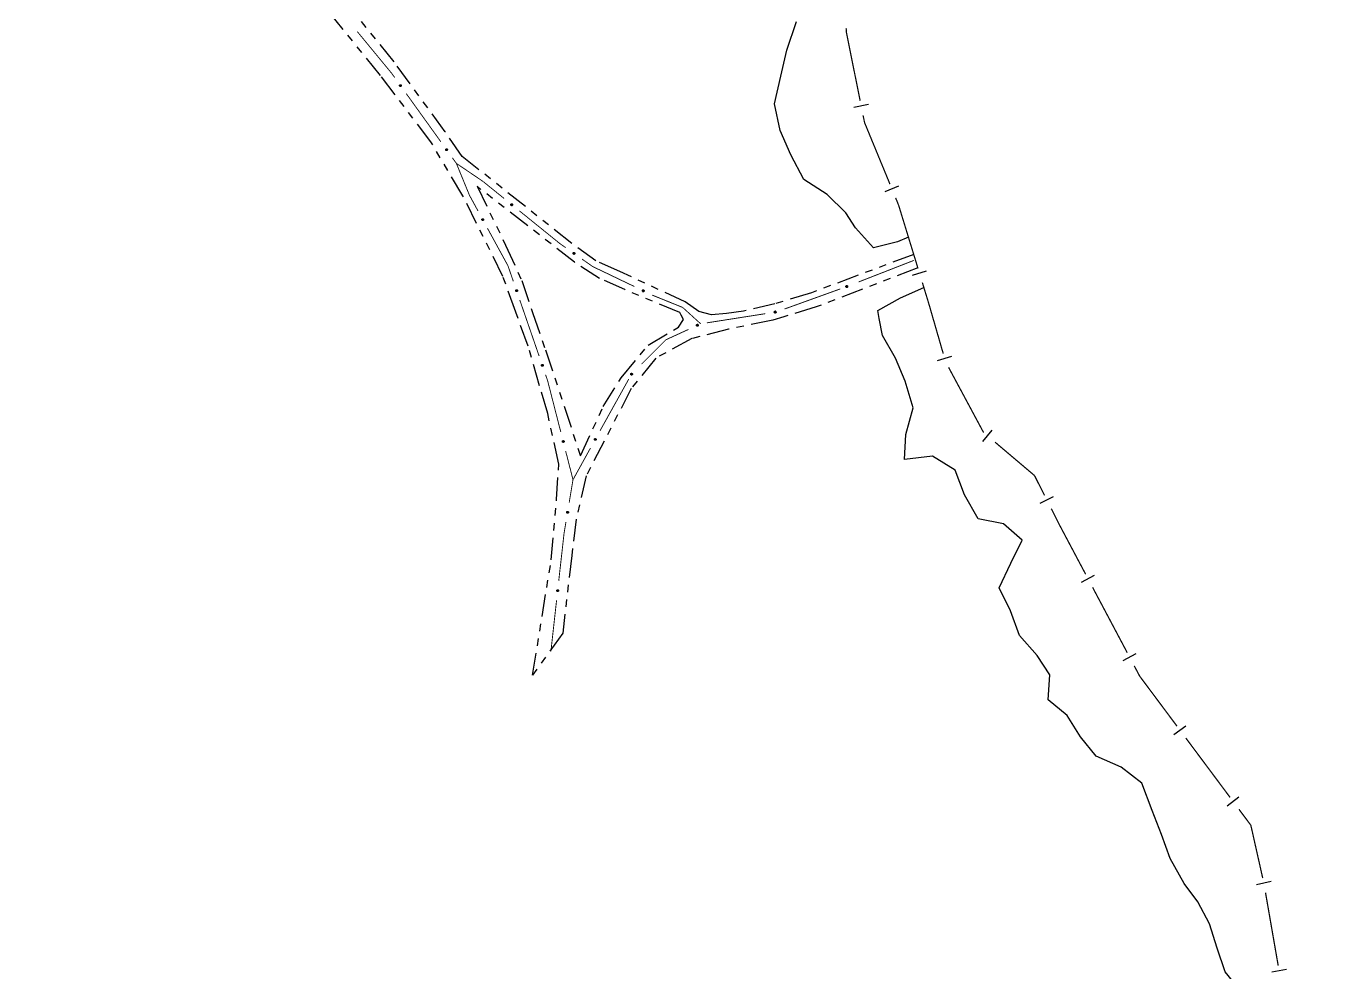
# Model space of a CAD drawing. Extents: x 210853 to 212686, y 4878863 to 4882037.
# Drawn here: x 211873 to 212138.1, y 4879389.6 to 4879581.2 of the extents above; entities that cross this region are included whole.
import ezdxf

# ---------------------------------------------------------------- set-up
doc = ezdxf.new("R2010")
doc.units = 0
doc.header["$LTSCALE"] = 1.5
doc.header["$MEASUREMENT"] = 0
doc.linetypes.add('TRACO_25', pattern=[8, 3, -1, 1, -1, 1, -1])
for name, color, linetype in [('HD-LAGOS-PERENE', 170, 'CONTINUOUS'), ('LM-LIM-SETORES-BAIRROS', 250, 'CONTINUOUS'), ('SV-EIXO-RUA-N-PAV', 6, 'CONTINUOUS'), ('SV-RUA-NAO-PAV', 7, 'CONTINUOUS')]:
    doc.layers.add(name, color=color, linetype=linetype)

msp = doc.modelspace()

# ---------------------------------------------------------------- linework, layer by layer
at = {"layer": 'HD-LAGOS-PERENE', "linetype": 'Continuous'}
for points in [[(212039.053734, 4879543.337077, 5.256701), (212035.232017, 4879547.081135, 5.256701), (212030.531396, 4879550.124906, 5.256701), (212027.907943, 4879555.079178, 5.256701), (212025.704296, 4879560.023825, 5.256701), (212024.609633, 4879565.469098, 5.256701), (212025.873728, 4879571.016369, 5.256701), (212027.108113, 4879576.273815, 5.256701), (212029.011639, 4879582.09146, 5.256701)], [(212051.701793, 4879538.44162, 5.256701), (212049.504257, 4879537.470301, 5.256701), (212044.597787, 4879536.26683, 5.256701), (212040.995678, 4879540.310873, 5.256701), (212039.053734, 4879543.337077, 5.256701)], [(212074.198311, 4879457.757102, 5.46303), (212072.404445, 4879462.722094, 5.46303), (212070.11107, 4879467.426828, 5.46303), (212072.425188, 4879472.415407, 5.46303), (212074.759601, 4879477.084225, 5.46303), (212070.968299, 4879480.37862, 5.46303), (212065.819859, 4879481.363423, 5.46303), (212063.076531, 4879486.247639, 5.46303), (212061.142696, 4879491.25248, 5.46303), (212056.55225, 4879494.056514, 5.46303), (212050.895592, 4879493.431985, 5.46303), (212051.210615, 4879498.488763, 5.46303), (212052.634774, 4879503.886279, 5.46303), (212051.020459, 4879509.231165, 5.46303), (212049.056953, 4879513.906209, 5.46303), (212046.473795, 4879518.530745, 5.46303), (212045.808547, 4879521.962179, 5.46303), (212045.499474, 4879523.556413, 5.46303), (212050.11478, 4879526.128682, 5.46303), (212054.839123, 4879528.211195, 5.46303)], [(212138.072943, 4879367.058979, 5.46303), (212137.321655, 4879365.399946, 5.46303), (212132.64639, 4879368.412635, 5.46303), (212129.508274, 4879372.985852, 5.46303), (212126.320391, 4879377.229258, 5.46303), (212122.972779, 4879381.36257, 5.46303), (212119.42555, 4879385.265834, 5.46303), (212115.878099, 4879389.608774, 5.46303), (212114.207903, 4879394.40343, 5.46303), (212112.71738, 4879399.368156, 5.46303), (212110.29838, 4879403.782274, 5.46303), (212107.530051, 4879407.521088, 5.46303), (212104.726562, 4879412.605112, 5.46303), (212102.942845, 4879417.410224, 5.46303), (212101.089065, 4879422.315205, 5.46303), (212098.974803, 4879427.859515, 5.46303), (212094.763781, 4879431.073598, 5.46303), (212089.704078, 4879433.337594, 5.46303), (212086.551874, 4879437.252122, 5.46303), (212083.859084, 4879441.546789, 5.46303), (212079.987907, 4879444.751177, 5.46303), (212080.372896, 4879449.808016, 5.46303), (212077.790405, 4879453.733036, 5.46303), (212074.198311, 4879457.757102, 5.46303)]]:
    msp.add_polyline3d(points, dxfattribs=at)
at = {"layer": 'LM-LIM-SETORES-BAIRROS', "const_width": 0.25}
for points in [[(212039.101036, 4879580.774113), (212039.112313, 4879580.041085)], [(212039.112313, 4879580.041085), (212041.929626, 4879566.055137)], [(212042.522043, 4879563.114211), (212042.719515, 4879562.133903)], [(212042.719515, 4879562.133903), (212042.819136, 4879561.639359)], [(212042.819136, 4879561.639359), (212047.967511, 4879549.16445)], [(212049.111974, 4879546.391328), (212049.493461, 4879545.466954)], [(212049.493461, 4879545.466954), (212049.703235, 4879544.958658)], [(212049.703235, 4879544.958658), (212053.646674, 4879532.099616)], [(212054.526244, 4879529.231453), (212055.699004, 4879525.407236)], [(212055.699004, 4879525.407236), (212055.793014, 4879525.10068)], [(212055.793014, 4879525.10068), (212058.756958, 4879514.840874)], [(212059.839409, 4879512.060561), (212066.463182, 4879499.726639)], [(212066.463182, 4879499.726639), (212066.913482, 4879498.88815)], [(212066.913482, 4879498.88815), (212066.950312, 4879498.856985)], [(212069.240471, 4879496.919159), (212076.874334, 4879490.459736)], [(212076.874334, 4879490.459736), (212077.23963, 4879490.150639)], [(212077.23963, 4879490.150639), (212079.282624, 4879486.117037)], [(212080.638149, 4879483.440742), (212081.993675, 4879480.764448)], [(212081.993675, 4879480.764448), (212082.402704, 4879479.956878)], [(212082.402704, 4879479.956878), (212087.601632, 4879470.15562)], [(212089.007413, 4879467.505378), (212096.036315, 4879454.254169)], [(212097.442095, 4879451.603928), (212098.379282, 4879449.8371)], [(212098.379282, 4879449.8371), (212098.55386, 4879449.507979)], [(212098.55386, 4879449.507979), (212106.10188, 4879439.384751)], [(212107.895122, 4879436.979697), (212116.861331, 4879424.954429)], [(212118.654573, 4879422.549375), (212121.045562, 4879419.342636)], [(212121.045562, 4879419.342636), (212121.059567, 4879419.323853)], [(212121.059567, 4879419.323853), (212123.466195, 4879408.61436)], [(212124.032904, 4879405.66922), (212126.603021, 4879390.891043)]]:
    msp.add_lwpolyline(points, dxfattribs=at)
at = {"layer": 'LM-LIM-SETORES-BAIRROS'}
for points in [[(212040.656636, 4879564.77862), (212043.597561, 4879565.371036)], [(212046.962438, 4879547.667844), (212049.735559, 4879548.812307)], [(212052.505783, 4879530.703777), (212055.373945, 4879531.583346)], [(212057.593427, 4879513.463851), (212060.475569, 4879514.29647)], [(212066.744785, 4879497.065964), (212068.682612, 4879499.356122)], [(212078.396319, 4879484.547176), (212081.072613, 4879485.902701)], [(212086.745105, 4879468.569316), (212089.395347, 4879469.975096)], [(212095.179787, 4879452.667865), (212097.830029, 4879454.073646)], [(212105.4971, 4879437.686446), (212107.902154, 4879439.479688)], [(212116.256551, 4879423.256123), (212118.661605, 4879425.049365)], [(212122.221944, 4879407.309815), (212125.148949, 4879407.967569)], [(212125.296545, 4879389.64882), (212128.25218, 4879390.162843)]]:
    msp.add_lwpolyline(points, dxfattribs=at)
at = {"layer": 'SV-EIXO-RUA-N-PAV', "const_width": 0.18}
for points in [[(211940.078391, 4879580.064135), (211946.438182, 4879572.347072)], [(211946.438182, 4879572.347072), (211947.048111, 4879571.606975)], [(211947.048111, 4879571.606975), (211947.655336, 4879570.761472)], [(211949.988663, 4879567.512536), (211956.988643, 4879557.765727)], [(211959.32197, 4879554.516791), (211959.905302, 4879553.704557)], [(211959.905302, 4879553.704557), (211960.144017, 4879553.37217)], [(211960.144017, 4879553.37217), (211962.645587, 4879547.274593)], [(211960.144017, 4879553.37217), (211965.112673, 4879550.008771)], [(211965.112673, 4879550.008771), (211965.531573, 4879549.725209)], [(211965.531573, 4879549.725209), (211969.803989, 4879546.270915)], [(211962.645587, 4879547.274593), (211962.796352, 4879546.907102)], [(211962.796352, 4879546.907102), (211964.524128, 4879543.745639)], [(211972.914509, 4879543.756026), (211980.690809, 4879537.468805)], [(211966.442396, 4879540.235617), (211970.278931, 4879533.215575)], [(211980.690809, 4879537.468805), (211981.114043, 4879537.126616)], [(211981.114043, 4879537.126616), (211982.30663, 4879536.291804)], [(211970.278931, 4879533.215575), (211970.587587, 4879532.6508)], [(211985.583558, 4879533.997955), (211987.222022, 4879532.85103)], [(212052.809981, 4879533.728311), (212041.63105, 4879529.365801)], [(211970.587587, 4879532.6508), (211971.682781, 4879529.478123)], [(211987.222022, 4879532.85103), (211987.744881, 4879532.485029)], [(211987.744881, 4879532.485029), (211996.186535, 4879528.43766)], [(212037.891824, 4879527.946047), (212026.60285, 4879523.876765)], [(211972.987988, 4879525.697061), (211976.903608, 4879514.353873)], [(211999.793398, 4879526.708342), (211999.846161, 4879526.683046)], [(211999.846161, 4879526.683046), (212005.35237, 4879524.450799)], [(212005.35237, 4879524.450799), (212005.979686, 4879524.196481)], [(212005.979686, 4879524.196481), (212009.178516, 4879521.288454)], [(212022.733489, 4879522.935648), (212010.878263, 4879521.077261)], [(212009.178516, 4879521.288454), (212009.626647, 4879520.881062)], [(212002.581381, 4879517.648529), (211997.644612, 4879512.711759)], [(212002.598063, 4879517.656182), (212002.581381, 4879517.648529)], [(212007.142543, 4879519.741297), (212002.598063, 4879517.656182)], [(211978.208815, 4879510.57281), (211978.535116, 4879509.627544)], [(211978.535116, 4879509.627544), (211978.627478, 4879509.359981)], [(211978.627478, 4879509.359981), (211981.287239, 4879498.978335)], [(211995.067032, 4879509.694001), (211989.233047, 4879499.207599)], [(211982.279969, 4879495.103483), (211983.520883, 4879490.259916)], [(211987.299709, 4879495.705858), (211983.918168, 4879489.576814)], [(211983.766378, 4879489.301695), (211982.996039, 4879484.679665)], [(211983.520883, 4879490.259916), (211983.766378, 4879489.301695)], [(211983.918168, 4879489.576814), (211983.766378, 4879489.301695)], [(211982.338444, 4879480.734089), (211982.009646, 4879478.761301)], [(211981.942897, 4879478.360812), (211980.879772, 4879468.82591)], [(211982.009646, 4879478.761301), (211981.942897, 4879478.360812)], [(211980.436526, 4879464.850545), (211979.32841, 4879454.91213)], [(211979.32841, 4879454.91213), (211979.290562, 4879454.57268)]]:
    msp.add_lwpolyline(points, dxfattribs=at)
at = {"layer": 'SV-EIXO-RUA-N-PAV'}
for points in [[(211948.827597, 4879569.317919), (211948.875968, 4879569.310688), (211948.916062, 4879569.294581), (211948.945635, 4879569.271523), (211948.966455, 4879569.244333), (211948.984623, 4879569.214117), (211948.996218, 4879569.179612), (211949.000604, 4879569.138464), (211948.99369, 4879569.089891), (211948.974491, 4879569.049903), (211948.953436, 4879569.0197), (211948.926334, 4879568.996357), (211948.896685, 4879568.979201), (211948.860445, 4879568.968342), (211948.818702, 4879568.964304), (211948.770028, 4879568.972438), (211948.73083, 4879568.988498), (211948.70281, 4879569.011552), (211948.679516, 4879569.038947), (211948.661338, 4879569.070018), (211948.650151, 4879569.103954), (211948.646162, 4879569.14599), (211948.654827, 4879569.193925), (211948.670398, 4879569.233203), (211948.693053, 4879569.261539), (211948.72054, 4879569.283866), (211948.750625, 4879569.302455), (211948.784825, 4879569.315555), (211948.827597, 4879569.317919)], [(211958.160904, 4879556.322175), (211958.209275, 4879556.314943), (211958.249369, 4879556.298837), (211958.278942, 4879556.275779), (211958.299763, 4879556.248588), (211958.31793, 4879556.218372), (211958.329525, 4879556.183867), (211958.333911, 4879556.14272), (211958.326997, 4879556.094146), (211958.307799, 4879556.054159), (211958.286744, 4879556.023955), (211958.259641, 4879556.000613), (211958.229992, 4879555.983456), (211958.193752, 4879555.972597), (211958.15201, 4879555.968559), (211958.103335, 4879555.976693), (211958.064137, 4879555.992753), (211958.036118, 4879556.015807), (211958.012823, 4879556.043203), (211957.994646, 4879556.074273), (211957.983459, 4879556.10821), (211957.979469, 4879556.150245), (211957.988134, 4879556.19818), (211958.003705, 4879556.237459), (211958.02636, 4879556.265795), (211958.053848, 4879556.288121), (211958.083932, 4879556.306711), (211958.118132, 4879556.319811), (211958.160904, 4879556.322175)], [(211971.316728, 4879545.189408), (211971.365287, 4879545.195246), (211971.408215, 4879545.190334), (211971.442839, 4879545.175932), (211971.470118, 4879545.155228), (211971.495639, 4879545.130903), (211971.515959, 4879545.100701), (211971.531088, 4879545.062185), (211971.537286, 4879545.013515), (211971.529364, 4879544.96987), (211971.517061, 4879544.935169), (211971.497109, 4879544.905482), (211971.473063, 4879544.881085), (211971.440993, 4879544.861015), (211971.401811, 4879544.846065), (211971.352721, 4879544.841017), (211971.310669, 4879544.846121), (211971.277544, 4879544.86093), (211971.247825, 4879544.881177), (211971.222067, 4879544.906324), (211971.202292, 4879544.936085), (211971.187311, 4879544.975563), (211971.18297, 4879545.024081), (211971.187582, 4879545.066081), (211971.201922, 4879545.099405), (211971.222515, 4879545.128214), (211971.246601, 4879545.154109), (211971.27611, 4879545.175799), (211971.316728, 4879545.189408)], [(211965.510954, 4879542.169499), (211965.558077, 4879542.156404), (211965.595898, 4879542.135513), (211965.622428, 4879542.109009), (211965.639765, 4879542.079476), (211965.654099, 4879542.047264), (211965.661385, 4879542.011599), (211965.660703, 4879541.970224), (211965.647898, 4879541.922862), (211965.623951, 4879541.885524), (211965.599359, 4879541.858124), (211965.569604, 4879541.838272), (211965.538078, 4879541.824872), (211965.500782, 4879541.818529), (211965.458859, 4879541.819629), (211965.411546, 4879541.833658), (211965.374607, 4879541.854393), (211965.349619, 4879541.880702), (211965.329851, 4879541.910742), (211965.315612, 4879541.943803), (211965.308662, 4879541.978854), (211965.309845, 4879542.021062), (211965.32431, 4879542.067576), (211965.344571, 4879542.104654), (211965.370522, 4879542.130005), (211965.400535, 4879542.148801), (211965.432668, 4879542.16357), (211965.468214, 4879542.172386), (211965.510954, 4879542.169499)], [(211983.890514, 4879535.317457), (211983.938553, 4879535.326638), (211983.981717, 4879535.324705), (211984.017255, 4879535.312731), (211984.045899, 4879535.293962), (211984.073041, 4879535.271459), (211984.0954, 4879535.242734), (211984.113155, 4879535.205356), (211984.122703, 4879535.157231), (211984.117817, 4879535.113143), (211984.107942, 4879535.077675), (211984.09009, 4879535.046679), (211984.067788, 4879535.020678), (211984.037182, 4879534.998439), (211983.999127, 4879534.980817), (211983.950504, 4879534.972387), (211983.908199, 4879534.974572), (211983.87413, 4879534.987056), (211983.843083, 4879535.005201), (211983.815648, 4879535.028506), (211983.793862, 4879535.056829), (211983.776188, 4879535.095177), (211983.768504, 4879535.143279), (211983.770201, 4879535.185497), (211983.782204, 4879535.219733), (211983.800755, 4879535.249897), (211983.822994, 4879535.277394), (211983.850933, 4879535.301073), (211983.890514, 4879535.317457)], [(212039.389259, 4879528.368806), (212039.369081, 4879528.324254), (212039.342629, 4879528.290089), (212039.312366, 4879528.267945), (212039.28052, 4879528.255349), (212039.246489, 4879528.246133), (212039.210128, 4879528.244411), (212039.169349, 4879528.251439), (212039.124515, 4879528.271366), (212039.091298, 4879528.300763), (212039.068, 4879528.329272), (212039.052954, 4879528.361723), (212039.044555, 4879528.394932), (212039.044015, 4879528.432761), (212039.051541, 4879528.474017), (212039.072669, 4879528.518615), (212039.098832, 4879528.55193), (212039.128667, 4879528.572581), (212039.161386, 4879528.587501), (212039.196242, 4879528.596493), (212039.231944, 4879528.597978), (212039.273469, 4879528.590326), (212039.31721, 4879528.568889), (212039.350737, 4879528.543174), (212039.371801, 4879528.513637), (212039.385764, 4879528.481094), (212039.395423, 4879528.447074), (212039.398676, 4879528.410595), (212039.389259, 4879528.368806)], [(211972.392557, 4879527.759328), (211972.436831, 4879527.738547), (211972.470633, 4879527.711634), (211972.492365, 4879527.681072), (211972.504526, 4879527.649058), (211972.51328, 4879527.614905), (211972.514508, 4879527.578525), (211972.506927, 4879527.537844), (211972.486393, 4879527.493285), (211972.456547, 4879527.46047), (211972.427725, 4879527.437561), (211972.395073, 4879527.422958), (211972.361752, 4879527.41501), (211972.32392, 4879527.414984), (211972.282769, 4879527.423069), (211972.238463, 4879527.444801), (211972.205505, 4879527.471414), (211972.185262, 4879527.501527), (211972.170788, 4879527.534446), (211972.162269, 4879527.56942), (211972.161269, 4879527.605139), (211972.169484, 4879527.646557), (211972.191514, 4879527.690003), (211972.217681, 4879527.723177), (211972.247502, 4879527.743838), (211972.280231, 4879527.757358), (211972.31438, 4879527.766554), (211972.350899, 4879527.769311), (211972.392557, 4879527.759328)], [(211997.907999, 4879527.73438), (211997.9539, 4879527.751265), (211997.996803, 4879527.756391), (211998.033816, 4879527.750367), (211998.065136, 4879527.736515), (211998.095582, 4879527.718735), (211998.122322, 4879527.694037), (211998.145929, 4879527.660051), (211998.16319, 4879527.614124), (211998.165552, 4879527.569829), (211998.161588, 4879527.533226), (211998.149024, 4879527.499736), (211998.131257, 4879527.470449), (211998.104683, 4879527.443521), (211998.070008, 4879527.419934), (211998.023407, 4879527.403695), (211997.981312, 4879527.398958), (211997.945664, 4879527.405725), (211997.912075, 4879527.418569), (211997.88121, 4879527.437093), (211997.855101, 4879527.461489), (211997.831415, 4879527.496444), (211997.815997, 4879527.542651), (211997.810793, 4879527.584582), (211997.817058, 4879527.620316), (211997.830447, 4879527.6531), (211997.847909, 4879527.683853), (211997.871617, 4879527.711767), (211997.907999, 4879527.73438)], [(212024.868355, 4879523.158878), (212024.840107, 4879523.118952), (212024.807666, 4879523.090413), (212024.773757, 4879523.074399), (212024.740102, 4879523.068061), (212024.704942, 4879523.065454), (212024.668913, 4879523.070647), (212024.630201, 4879523.085268), (212024.589951, 4879523.113323), (212024.5629, 4879523.148478), (212024.545421, 4879523.180882), (212024.536791, 4879523.215595), (212024.534831, 4879523.249794), (212024.541463, 4879523.28704), (212024.556664, 4879523.326126), (212024.585854, 4879523.365916), (212024.617851, 4879523.393676), (212024.651056, 4879523.408305), (212024.686008, 4879523.41676), (212024.721936, 4879523.418991), (212024.757273, 4879523.41369), (212024.796599, 4879523.398314), (212024.83549, 4879523.368983), (212024.863542, 4879523.337386), (212024.878633, 4879523.304395), (212024.886182, 4879523.269797), (212024.889226, 4879523.234563), (212024.885513, 4879523.198129), (212024.868355, 4879523.158878)], [(212009.136832, 4879520.535209), (212009.120473, 4879520.489118), (212009.096988, 4879520.45285), (212009.068694, 4879520.428238), (212009.03802, 4879520.413009), (212009.004884, 4879520.400964), (212008.968798, 4879520.39619), (212008.927572, 4879520.399763), (212008.881221, 4879520.415849), (212008.845649, 4879520.442349), (212008.820036, 4879520.468797), (212008.802314, 4879520.499868), (212008.791152, 4879520.532253), (212008.787432, 4879520.569902), (212008.791462, 4879520.611645), (212008.808765, 4879520.657862), (212008.832033, 4879520.69326), (212008.860025, 4879520.716347), (212008.891374, 4879520.733965), (212008.92535, 4879520.745857), (212008.960801, 4879520.750339), (212009.002822, 4879520.746207), (212009.048212, 4879520.728524), (212009.083782, 4879520.70572), (212009.107256, 4879520.678059), (212009.123906, 4879520.646806), (212009.136392, 4879520.613718), (212009.142701, 4879520.577642), (212009.136832, 4879520.535209)], [(211977.613384, 4879512.635077), (211977.657658, 4879512.614296), (211977.69146, 4879512.587383), (211977.713191, 4879512.556821), (211977.725353, 4879512.524807), (211977.734107, 4879512.490654), (211977.735335, 4879512.454274), (211977.727754, 4879512.413593), (211977.70722, 4879512.369034), (211977.677374, 4879512.336219), (211977.648551, 4879512.313311), (211977.615899, 4879512.298707), (211977.582579, 4879512.290759), (211977.544747, 4879512.290733), (211977.503596, 4879512.298818), (211977.45929, 4879512.32055), (211977.426332, 4879512.347163), (211977.406088, 4879512.377276), (211977.391615, 4879512.410195), (211977.383096, 4879512.445169), (211977.382096, 4879512.480888), (211977.390311, 4879512.522306), (211977.412341, 4879512.565752), (211977.438508, 4879512.598926), (211977.468328, 4879512.619587), (211977.501058, 4879512.633107), (211977.535207, 4879512.642303), (211977.571726, 4879512.64506), (211977.613384, 4879512.635077)], [(211995.785049, 4879510.758189), (211995.799123, 4879510.711349), (211995.80164, 4879510.668214), (211995.793384, 4879510.631634), (211995.77766, 4879510.601211), (211995.758068, 4879510.571899), (211995.731796, 4879510.546704), (211995.696442, 4879510.525199), (211995.649554, 4879510.510752), (211995.605197, 4879510.511078), (211995.568901, 4879510.517253), (211995.536234, 4879510.531822), (211995.508077, 4879510.551331), (211995.482809, 4879510.579488), (211995.461366, 4879510.615528), (211995.44798, 4879510.663027), (211995.445802, 4879510.705332), (211995.454716, 4879510.740505), (211995.469571, 4879510.773254), (211995.489932, 4879510.802939), (211995.515864, 4879510.827523), (211995.55219, 4879510.849047), (211995.599247, 4879510.861638), (211995.641416, 4879510.864291), (211995.676705, 4879510.855874), (211995.708617, 4879510.840523), (211995.738256, 4879510.82123), (211995.764682, 4879510.795874), (211995.785049, 4879510.758189)], [(211981.854581, 4879497.207414), (211981.897015, 4879497.183095), (211981.928511, 4879497.153516), (211981.94768, 4879497.121285), (211981.957192, 4879497.088387), (211981.963133, 4879497.053634), (211981.961393, 4879497.017274), (211981.950522, 4879496.977347), (211981.926425, 4879496.934609), (211981.894004, 4879496.904336), (211981.86341, 4879496.883852), (211981.829677, 4879496.871958), (211981.795819, 4879496.866752), (211981.758111, 4879496.869809), (211981.717756, 4879496.881221), (211981.675368, 4879496.906492), (211981.644689, 4879496.935702), (211981.626966, 4879496.967364), (211981.615224, 4879497.001353), (211981.609584, 4879497.036905), (211981.611498, 4879497.072587), (211981.623061, 4879497.113197), (211981.648558, 4879497.154704), (211981.677341, 4879497.185635), (211981.708746, 4879497.203797), (211981.742469, 4879497.214605), (211981.777253, 4879497.220988), (211981.813876, 4879497.220759), (211981.854581, 4879497.207414)], [(211988.431657, 4879497.529639), (211988.445895, 4879497.482849), (211988.448564, 4879497.439724), (211988.440438, 4879497.403115), (211988.424822, 4879497.372636), (211988.405333, 4879497.343255), (211988.37915, 4879497.317968), (211988.343872, 4879497.296338), (211988.297035, 4879497.281726), (211988.252678, 4879497.281895), (211988.21636, 4879497.287942), (211988.183642, 4879497.302396), (211988.155416, 4879497.321806), (211988.130049, 4879497.349872), (211988.108479, 4879497.385837), (211988.094925, 4879497.433289), (211988.092598, 4879497.475585), (211988.101388, 4879497.510789), (211988.116127, 4879497.54359), (211988.136383, 4879497.573348), (211988.162228, 4879497.598023), (211988.198478, 4879497.619675), (211988.24549, 4879497.632432), (211988.287649, 4879497.635234), (211988.322968, 4879497.626941), (211988.354934, 4879497.611703), (211988.384641, 4879497.592515), (211988.411156, 4879497.567253), (211988.431657, 4879497.529639)], [(211982.799445, 4879482.830505), (211982.828434, 4879482.791114), (211982.845293, 4879482.751331), (211982.849804, 4879482.714102), (211982.845212, 4879482.680166), (211982.836604, 4879482.645976), (211982.820321, 4879482.61342), (211982.794244, 4879482.581289), (211982.754932, 4879482.551933), (211982.713044, 4879482.537341), (211982.676782, 4879482.530965), (211982.641119, 4879482.533716), (211982.608045, 4879482.542634), (211982.574787, 4879482.560667), (211982.542485, 4879482.587412), (211982.513922, 4879482.627655), (211982.497661, 4879482.66677), (211982.494243, 4879482.702894), (211982.497235, 4879482.738729), (211982.506442, 4879482.773529), (211982.52261, 4879482.805395), (211982.549597, 4879482.83787), (211982.58969, 4879482.865535), (211982.628518, 4879482.882199), (211982.664584, 4879482.886123), (211982.699798, 4879482.882383), (211982.734195, 4879482.874166), (211982.767603, 4879482.85916), (211982.799445, 4879482.830505)], [(211980.783473, 4879466.968825), (211980.81455, 4879466.931059), (211980.833536, 4879466.892246), (211980.840054, 4879466.855316), (211980.837304, 4879466.821181), (211980.830558, 4879466.786575), (211980.816059, 4879466.753186), (211980.791758, 4879466.719693), (211980.754092, 4879466.688253), (211980.713053, 4879466.671417), (211980.67719, 4879466.66309), (211980.64143, 4879466.663907), (211980.607922, 4879466.671024), (211980.573738, 4879466.687232), (211980.540036, 4879466.71219), (211980.509339, 4879466.75083), (211980.490986, 4879466.789009), (211980.48562, 4879466.824894), (211980.486669, 4879466.860839), (211980.49398, 4879466.896086), (211980.508402, 4879466.92878), (211980.533592, 4879466.962667), (211980.572131, 4879466.99246), (211980.61, 4879467.011199), (211980.645801, 4879467.017068), (211980.681166, 4879467.015238), (211980.715958, 4879467.008893), (211980.750128, 4879466.995716), (211980.783473, 4879466.968825)]]:
    msp.add_lwpolyline(points, close=True, dxfattribs=at)
for points in [[(211948.646162, 4879569.14599), (211948.818702, 4879568.964304)], [(211948.650151, 4879569.103954), (211948.770028, 4879568.972438)], [(211948.653301, 4879569.121887), (211948.789463, 4879568.974401)], [(211948.653977, 4879569.167731), (211948.837382, 4879568.968497)], [(211948.654827, 4879569.193925), (211948.860445, 4879568.968342)], [(211948.658793, 4879569.083832), (211948.746289, 4879568.985394)], [(211948.661338, 4879569.070018), (211948.73083, 4879568.988498)], [(211948.663065, 4879569.211217), (211948.874954, 4879568.977001)], [(211948.670398, 4879569.233203), (211948.896685, 4879568.979201)], [(211948.683125, 4879569.244104), (211948.909342, 4879568.989938)], [(211948.693053, 4879569.261539), (211948.926334, 4879568.996357)], [(211948.707961, 4879569.27034), (211948.936737, 4879569.007933)], [(211948.72054, 4879569.283866), (211948.953436, 4879569.0197)], [(211948.738682, 4879569.290723), (211948.96251, 4879569.039882)], [(211948.750625, 4879569.302455), (211948.974491, 4879569.049903)], [(211948.770369, 4879569.305081), (211948.981775, 4879569.073877)], [(211948.784825, 4879569.315555), (211948.99369, 4879569.089891)], [(211948.805241, 4879569.315005), (211948.993563, 4879569.115943)], [(211948.827597, 4879569.317919), (211949.000604, 4879569.138464)], [(211948.853785, 4879569.31291), (211948.993755, 4879569.164799)], [(211948.875968, 4879569.310688), (211948.996218, 4879569.179612)], [(211948.898863, 4879569.301605), (211948.984455, 4879569.203479)], [(211948.916062, 4879569.294581), (211948.984623, 4879569.214117)], [(211957.979469, 4879556.150245), (211958.15201, 4879555.968559)], [(211957.983459, 4879556.10821), (211958.103335, 4879555.976693)], [(211957.986609, 4879556.126143), (211958.12277, 4879555.978657)], [(211957.987284, 4879556.171986), (211958.170689, 4879555.972752)], [(211957.988134, 4879556.19818), (211958.193752, 4879555.972597)], [(211957.9921, 4879556.088087), (211958.079596, 4879555.989649)], [(211957.994646, 4879556.074273), (211958.064137, 4879555.992753)], [(211957.996372, 4879556.215473), (211958.208261, 4879555.981256)], [(211958.003705, 4879556.237459), (211958.229992, 4879555.983456)], [(211958.016432, 4879556.248359), (211958.242649, 4879555.994193)], [(211958.02636, 4879556.265795), (211958.259641, 4879556.000613)], [(211958.041269, 4879556.274596), (211958.270044, 4879556.012188)], [(211958.053848, 4879556.288121), (211958.286744, 4879556.023955)], [(211958.071989, 4879556.294979), (211958.295818, 4879556.044138)], [(211958.083932, 4879556.306711), (211958.307799, 4879556.054159)], [(211958.103677, 4879556.309337), (211958.315082, 4879556.078133)], [(211958.118132, 4879556.319811), (211958.326997, 4879556.094146)], [(211958.138548, 4879556.319261), (211958.326871, 4879556.120198)], [(211958.160904, 4879556.322175), (211958.333911, 4879556.14272)], [(211958.187092, 4879556.317165), (211958.327062, 4879556.169054)], [(211958.209275, 4879556.314943), (211958.329525, 4879556.183867)], [(211958.23217, 4879556.30586), (211958.317762, 4879556.207735)], [(211958.249369, 4879556.298837), (211958.31793, 4879556.218372)], [(211971.18297, 4879545.024081), (211971.440993, 4879544.861015)], [(211971.186334, 4879545.042937), (211971.452691, 4879544.873208)], [(211971.187311, 4879544.975563), (211971.401811, 4879544.846065)], [(211971.187582, 4879545.066081), (211971.473063, 4879544.881085)], [(211971.189088, 4879544.998597), (211971.418713, 4879544.855056)], [(211971.196967, 4879545.079963), (211971.482424, 4879544.894791)], [(211971.200579, 4879544.954212), (211971.370941, 4879544.848057)], [(211971.201922, 4879545.099405), (211971.497109, 4879544.905482)], [(211971.202292, 4879544.936085), (211971.352721, 4879544.841017)], [(211971.213967, 4879545.111841), (211971.504075, 4879544.919399)], [(211971.215954, 4879544.91897), (211971.326398, 4879544.847222)], [(211971.222067, 4879544.906324), (211971.310669, 4879544.846121)], [(211971.222515, 4879545.128214), (211971.517061, 4879544.935169)], [(211971.238192, 4879545.139632), (211971.520465, 4879544.957034)], [(211971.246601, 4879545.154109), (211971.529364, 4879544.96987)], [(211971.264945, 4879545.16187), (211971.530038, 4879544.994917)], [(211971.27611, 4879545.175799), (211971.537286, 4879545.013515)], [(211971.295942, 4879545.180676), (211971.530263, 4879545.038603)], [(211971.316728, 4879545.189408), (211971.531088, 4879545.062185)], [(211971.343308, 4879545.191513), (211971.517508, 4879545.085765)], [(211971.365287, 4879545.195246), (211971.515959, 4879545.100701)], [(211971.38977, 4879545.192552), (211971.498295, 4879545.1206)], [(211971.408215, 4879545.190334), (211971.495639, 4879545.130903)], [(211965.308662, 4879541.978854), (211965.411546, 4879541.833658)], [(211965.309845, 4879542.021062), (211965.458859, 4879541.819629)], [(211965.313982, 4879541.996266), (211965.431074, 4879541.833228)], [(211965.314776, 4879541.957825), (211965.38957, 4879541.849421)], [(211965.315612, 4879541.943803), (211965.374607, 4879541.854393)], [(211965.320262, 4879542.041683), (211965.477911, 4879541.821505)], [(211965.32431, 4879542.067576), (211965.500782, 4879541.818529)], [(211965.334602, 4879542.08373), (211965.516241, 4879541.825348)], [(211965.344571, 4879542.104654), (211965.538078, 4879541.824872)], [(211965.358536, 4879542.113915), (211965.551954, 4879541.83398)], [(211965.370522, 4879542.130005), (211965.569604, 4879541.838272)], [(211965.386396, 4879542.136916), (211965.581345, 4879541.848488)], [(211965.400535, 4879542.148801), (211965.599359, 4879541.858124)], [(211965.419379, 4879542.153387), (211965.610834, 4879541.877044)], [(211965.432668, 4879542.16357), (211965.623951, 4879541.885524)], [(211965.452585, 4879542.16376), (211965.634113, 4879541.908426)], [(211965.468214, 4879542.172386), (211965.647898, 4879541.922862)], [(211965.488409, 4879542.169343), (211965.65096, 4879541.948733)], [(211965.510954, 4879542.169499), (211965.660703, 4879541.970224)], [(211965.536332, 4879542.161323), (211965.657128, 4879541.997199)], [(211965.558077, 4879542.156404), (211965.661385, 4879542.011599)], [(211965.579688, 4879542.144588), (211965.652631, 4879542.036727)], [(211965.595898, 4879542.135513), (211965.654099, 4879542.047264)], [(211983.768504, 4879535.143279), (211984.037182, 4879534.998439)], [(211983.770201, 4879535.185497), (211984.067788, 4879535.020678)], [(211983.770556, 4879535.162323), (211984.048009, 4879535.011412)], [(211983.776188, 4879535.095177), (211983.999127, 4879534.980817)], [(211983.776369, 4879535.118279), (211984.015367, 4879534.990955)], [(211983.778605, 4879535.199995), (211984.076179, 4879535.034998)], [(211983.782204, 4879535.219733), (211984.09009, 4879535.046679)], [(211983.790901, 4879535.074794), (211983.968194, 4879534.98067)], [(211983.79336, 4879535.232972), (211984.096077, 4879535.061045)], [(211983.793862, 4879535.056829), (211983.950504, 4879534.972387)], [(211983.800755, 4879535.249897), (211984.107942, 4879535.077675)], [(211983.808675, 4879535.0407), (211983.923815, 4879534.976758)], [(211983.815606, 4879535.262371), (211984.109827, 4879535.099723)], [(211983.815648, 4879535.028506), (211983.908199, 4879534.974572)], [(211983.822994, 4879535.277394), (211984.117817, 4879535.113143)], [(211983.840758, 4879535.286405), (211984.116757, 4879535.138177)], [(211983.850933, 4879535.301073), (211984.122703, 4879535.157231)], [(211983.870381, 4879535.307309), (211984.113963, 4879535.181774)], [(211983.890514, 4879535.317457), (211984.113155, 4879535.205356)], [(211983.916884, 4879535.321394), (211984.097977, 4879535.227941)], [(211983.938553, 4879535.326638), (211984.0954, 4879535.242734)], [(211983.963163, 4879535.325642), (211984.076403, 4879535.261365)], [(211983.981717, 4879535.324705), (211984.073041, 4879535.271459)], [(212039.31721, 4879528.568889), (212039.044015, 4879528.432761)], [(212039.350737, 4879528.543174), (212039.044555, 4879528.394932)], [(212039.331592, 4879528.556238), (212039.048379, 4879528.416437)], [(212039.292246, 4879528.576866), (212039.050468, 4879528.454903)], [(212039.357743, 4879528.527953), (212039.051424, 4879528.379823)], [(212039.273469, 4879528.590326), (212039.051541, 4879528.474017)], [(212039.371801, 4879528.513637), (212039.052954, 4879528.361723)], [(212039.376192, 4879528.496891), (212039.061245, 4879528.348552)], [(212039.385764, 4879528.481094), (212039.068, 4879528.329272)], [(212039.248333, 4879528.590046), (212039.069246, 4879528.499383)], [(212039.231944, 4879528.597978), (212039.072669, 4879528.518615)], [(212039.387402, 4879528.461769), (212039.084933, 4879528.315027)], [(212039.395423, 4879528.447074), (212039.091298, 4879528.300763)], [(212039.210226, 4879528.595166), (212039.09162, 4879528.537908)], [(212039.196242, 4879528.596493), (212039.098832, 4879528.55193)], [(212039.392552, 4879528.427363), (212039.112368, 4879528.287204)], [(212039.398676, 4879528.410595), (212039.124515, 4879528.271366)], [(212039.392567, 4879528.391107), (212039.14961, 4879528.264367)], [(212039.389259, 4879528.368806), (212039.169349, 4879528.251439)], [(212039.377282, 4879528.344985), (212039.196553, 4879528.250829)], [(212039.369081, 4879528.324254), (212039.210128, 4879528.244411)], [(212039.354086, 4879528.304713), (212039.236302, 4879528.249202)], [(212039.342629, 4879528.290089), (212039.246489, 4879528.246133)], [(211972.161269, 4879527.605139), (211972.238463, 4879527.444801)], [(211972.162269, 4879527.56942), (211972.205505, 4879527.471414)], [(211972.163786, 4879527.583385), (211972.219428, 4879527.464013)], [(211972.169423, 4879527.621419), (211972.257646, 4879527.441117)], [(211972.169484, 4879527.646557), (211972.282769, 4879527.423069)], [(211972.183198, 4879527.665149), (211972.301868, 4879527.421737)], [(211972.191514, 4879527.690003), (211972.32392, 4879527.414984)], [(211972.204359, 4879527.704211), (211972.340301, 4879527.419126)], [(211972.217681, 4879527.723177), (211972.361752, 4879527.41501)], [(211972.232997, 4879527.729976), (211972.376953, 4879527.421673)], [(211972.247502, 4879527.743838), (211972.395073, 4879527.422958)], [(211972.264306, 4879527.748002), (211972.408355, 4879527.431069)], [(211972.280231, 4879527.757358), (211972.427725, 4879527.437561)], [(211972.299577, 4879527.758733), (211972.442198, 4879527.4543)], [(211972.31438, 4879527.766554), (211972.456547, 4879527.46047)], [(211972.334049, 4879527.763415), (211972.470391, 4879527.481354)], [(211972.350899, 4879527.769311), (211972.486393, 4879527.493285)], [(211972.370302, 4879527.762938), (211972.493732, 4879527.518282)], [(211972.392557, 4879527.759328), (211972.506927, 4879527.537844)], [(211972.416213, 4879527.747029), (211972.507906, 4879527.565038)], [(211972.436831, 4879527.738547), (211972.514508, 4879527.578525)], [(211972.456166, 4879527.723288), (211972.510073, 4879527.604761)], [(211972.470633, 4879527.711634), (211972.51328, 4879527.614905)], [(211997.810793, 4879527.584582), (211998.131257, 4879527.470449)], [(211997.814919, 4879527.561775), (211998.113251, 4879527.458084)], [(211997.815997, 4879527.542651), (211998.104683, 4879527.443521)], [(211997.816722, 4879527.600255), (211998.137202, 4879527.485945)], [(211997.817058, 4879527.620316), (211998.149024, 4879527.499736)], [(211997.825908, 4879527.635196), (211998.152591, 4879527.514885)], [(211997.82783, 4879527.519267), (211998.084379, 4879527.432582)], [(211997.830447, 4879527.6531), (211998.161588, 4879527.533226)], [(211997.831415, 4879527.496444), (211998.070008, 4879527.419934)], [(211997.843067, 4879527.667827), (211998.159855, 4879527.555286)], [(211997.847909, 4879527.683853), (211998.165552, 4879527.569829)], [(211997.849252, 4879527.478731), (211998.039511, 4879527.41475)], [(211997.855101, 4879527.461489), (211998.023407, 4879527.403695)], [(211997.863967, 4879527.695637), (211998.160428, 4879527.594356)], [(211997.871617, 4879527.711767), (211998.16319, 4879527.614124)], [(211997.872344, 4879527.447988), (211997.996362, 4879527.403659)], [(211997.88121, 4879527.437093), (211997.981312, 4879527.398958)], [(211997.889789, 4879527.721088), (211998.150568, 4879527.636915)], [(211997.907999, 4879527.73438), (211998.145929, 4879527.660051)], [(211997.933375, 4879527.742562), (211998.127275, 4879527.679861)], [(211997.9539, 4879527.751265), (211998.122322, 4879527.694037)], [(211997.978344, 4879527.754293), (211998.100543, 4879527.709324)], [(211997.996803, 4879527.756391), (211998.095582, 4879527.718735)], [(212024.863542, 4879523.337386), (212024.534831, 4879523.249794)], [(212024.878633, 4879523.304395), (212024.536791, 4879523.215595)], [(212024.86754, 4879523.321113), (212024.538715, 4879523.233657)], [(212024.83549, 4879523.368983), (212024.541463, 4879523.28704)], [(212024.879774, 4879523.28712), (212024.542439, 4879523.201092)], [(212024.847217, 4879523.353838), (212024.542657, 4879523.270186)], [(212024.886182, 4879523.269797), (212024.545421, 4879523.180882)], [(212024.812488, 4879523.381543), (212024.551992, 4879523.30756)], [(212024.796599, 4879523.398314), (212024.556664, 4879523.326126)], [(212024.884132, 4879523.250511), (212024.559352, 4879523.163689)], [(212024.889226, 4879523.234563), (212024.5629, 4879523.148478)], [(212024.771864, 4879523.402798), (212024.578851, 4879523.347681)], [(212024.882675, 4879523.215753), (212024.581022, 4879523.131175)], [(212024.757273, 4879523.41369), (212024.585854, 4879523.365916)], [(212024.885513, 4879523.198129), (212024.589951, 4879523.113323)], [(212024.735415, 4879523.41504), (212024.608115, 4879523.381273)], [(212024.875825, 4879523.18015), (212024.613267, 4879523.1017)], [(212024.721936, 4879523.418991), (212024.617851, 4879523.393676)], [(212024.868355, 4879523.158878), (212024.630201, 4879523.085268)], [(212024.852085, 4879523.137755), (212024.656798, 4879523.079519)], [(212024.840107, 4879523.118952), (212024.668913, 4879523.070647)], [(212024.821684, 4879523.102604), (212024.69552, 4879523.070396)], [(212024.807666, 4879523.090413), (212024.704942, 4879523.065454)], [(212009.048212, 4879520.728524), (212008.787432, 4879520.569902)], [(212009.083782, 4879520.70572), (212008.791152, 4879520.532253)], [(212009.002822, 4879520.746207), (212008.791462, 4879520.611645)], [(212009.022665, 4879520.734374), (212008.792001, 4879520.592508)], [(212009.063606, 4879520.717127), (212008.793153, 4879520.554004)], [(212009.092044, 4879520.691141), (212008.799267, 4879520.517775)], [(212009.107256, 4879520.678059), (212008.802314, 4879520.499868)], [(212008.977799, 4879520.743814), (212008.806971, 4879520.638411)], [(212008.960801, 4879520.750339), (212008.808765, 4879520.657862)], [(212009.11304, 4879520.661741), (212008.811684, 4879520.487441)], [(212009.123906, 4879520.646806), (212008.820036, 4879520.468797)], [(212008.939396, 4879520.745711), (212008.826026, 4879520.678681)], [(212008.92535, 4879520.745857), (212008.832033, 4879520.69326)], [(212009.127163, 4879520.627687), (212008.838107, 4879520.456027)], [(212009.136392, 4879520.613718), (212008.845649, 4879520.442349)], [(212009.135188, 4879520.593836), (212008.867785, 4879520.43061)], [(212009.142701, 4879520.577642), (212008.881221, 4879520.415849)], [(212009.138252, 4879520.55771), (212008.906815, 4879520.410986)], [(212009.136832, 4879520.535209), (212008.927572, 4879520.399763)], [(212009.126901, 4879520.510465), (212008.954731, 4879520.401443)], [(212009.120473, 4879520.489118), (212008.968798, 4879520.39619)], [(212009.107174, 4879520.468385), (212008.994476, 4879520.403165)], [(212009.096988, 4879520.45285), (212009.004884, 4879520.400964)], [(211977.382096, 4879512.480888), (211977.45929, 4879512.32055)], [(211977.383096, 4879512.445169), (211977.426332, 4879512.347163)], [(211977.384613, 4879512.459134), (211977.440255, 4879512.339762)], [(211977.39025, 4879512.497168), (211977.478473, 4879512.316866)], [(211977.390311, 4879512.522306), (211977.503596, 4879512.298818)], [(211977.404025, 4879512.540898), (211977.522694, 4879512.297486)], [(211977.412341, 4879512.565752), (211977.544747, 4879512.290733)], [(211977.425186, 4879512.579961), (211977.561128, 4879512.294875)], [(211977.438508, 4879512.598926), (211977.582579, 4879512.290759)], [(211977.453824, 4879512.605725), (211977.59778, 4879512.297422)], [(211977.468328, 4879512.619587), (211977.615899, 4879512.298707)], [(211977.485133, 4879512.623751), (211977.629182, 4879512.306818)], [(211977.501058, 4879512.633107), (211977.648551, 4879512.313311)], [(211977.520404, 4879512.634482), (211977.663025, 4879512.330049)], [(211977.535207, 4879512.642303), (211977.677374, 4879512.336219)], [(211977.554876, 4879512.639164), (211977.691218, 4879512.357103)], [(211977.571726, 4879512.64506), (211977.70722, 4879512.369034)], [(211977.591129, 4879512.638687), (211977.714559, 4879512.394031)], [(211977.613384, 4879512.635077), (211977.727754, 4879512.413593)], [(211977.63704, 4879512.622778), (211977.728733, 4879512.440787)], [(211977.657658, 4879512.614296), (211977.735335, 4879512.454274)], [(211977.676993, 4879512.599037), (211977.7309, 4879512.48051)], [(211977.69146, 4879512.587383), (211977.734107, 4879512.490654)], [(211995.489932, 4879510.802939), (211995.445802, 4879510.705332)], [(211995.515864, 4879510.827523), (211995.44798, 4879510.663027)], [(211995.501343, 4879510.81113), (211995.449583, 4879510.690024)], [(211995.533429, 4879510.832316), (211995.458039, 4879510.646283)], [(211995.55219, 4879510.849047), (211995.461366, 4879510.615528)], [(211995.575189, 4879510.851243), (211995.47312, 4879510.600417)], [(211995.599247, 4879510.861638), (211995.482809, 4879510.579488)], [(211995.618401, 4879510.861555), (211995.496825, 4879510.570053)], [(211995.641416, 4879510.864291), (211995.508077, 4879510.551331)], [(211995.656701, 4879510.857424), (211995.523184, 4879510.544458)], [(211995.676705, 4879510.855874), (211995.536234, 4879510.531822)], [(211995.691021, 4879510.846138), (211995.551139, 4879510.527344)], [(211995.708617, 4879510.840523), (211995.568901, 4879510.517253)], [(211995.722552, 4879510.827034), (211995.591026, 4879510.517645)], [(211995.738256, 4879510.82123), (211995.605197, 4879510.511078)], [(211995.749046, 4879510.804487), (211995.629989, 4879510.514706)], [(211995.764682, 4879510.795874), (211995.649554, 4879510.510752)], [(211995.772885, 4879510.777171), (211995.673067, 4879510.52197)], [(211995.785049, 4879510.758189), (211995.696442, 4879510.525199)], [(211995.791678, 4879510.732363), (211995.717346, 4879510.542619)], [(211995.799123, 4879510.711349), (211995.731796, 4879510.546704)], [(211995.800664, 4879510.686766), (211995.748374, 4879510.567517)], [(211995.80164, 4879510.668214), (211995.758068, 4879510.571899)], [(211981.609584, 4879497.036905), (211981.644689, 4879496.935702)], [(211981.611498, 4879497.072587), (211981.675368, 4879496.906492)], [(211981.612234, 4879497.0507), (211981.657962, 4879496.92719)], [(211981.620951, 4879497.088148), (211981.694187, 4879496.901256)], [(211981.623061, 4879497.113197), (211981.717756, 4879496.881221)], [(211981.638244, 4879497.13061), (211981.736682, 4879496.878337)], [(211981.648558, 4879497.154704), (211981.758111, 4879496.869809)], [(211981.662518, 4879497.167818), (211981.774775, 4879496.872602)], [(211981.677341, 4879497.185635), (211981.795819, 4879496.866752)], [(211981.69316, 4879497.191163), (211981.811513, 4879496.872154)], [(211981.708746, 4879497.203797), (211981.829677, 4879496.871958)], [(211981.725835, 4879497.206577), (211981.843576, 4879496.87896)], [(211981.742469, 4879497.214605), (211981.86341, 4879496.883852)], [(211981.761863, 4879497.214399), (211981.8792, 4879496.899356)], [(211981.777253, 4879497.220988), (211981.894004, 4879496.904336)], [(211981.796602, 4879497.216256), (211981.909503, 4879496.924022)], [(211981.813876, 4879497.220759), (211981.926425, 4879496.934609)], [(211981.832695, 4879497.212826), (211981.935776, 4879496.958925)], [(211981.854581, 4879497.207414), (211981.950522, 4879496.977347)], [(211981.877157, 4879497.193228), (211981.953714, 4879497.00437)], [(211981.897015, 4879497.183095), (211981.961393, 4879497.017274)], [(211981.915042, 4879497.166311), (211981.95911, 4879497.043785)], [(211981.928511, 4879497.153516), (211981.963133, 4879497.053634)], [(211988.136383, 4879497.573348), (211988.092598, 4879497.475585)], [(211988.162228, 4879497.598023), (211988.094925, 4879497.433289)], [(211988.147765, 4879497.581578), (211988.096432, 4879497.460291)], [(211988.179776, 4879497.602878), (211988.105043, 4879497.41658)], [(211988.198478, 4879497.619675), (211988.108479, 4879497.385837)], [(211988.221469, 4879497.621952), (211988.120286, 4879497.370767)], [(211988.24549, 4879497.632432), (211988.130049, 4879497.349872)], [(211988.264644, 4879497.632417), (211988.144099, 4879497.340487)], [(211988.287649, 4879497.635234), (211988.155416, 4879497.321806)], [(211988.302959, 4879497.628421), (211988.170548, 4879497.314985)], [(211988.322968, 4879497.626941), (211988.183642, 4879497.302396)], [(211988.337318, 4879497.617256), (211988.198563, 4879497.29797)], [(211988.354934, 4879497.611703), (211988.21636, 4879497.287942)], [(211988.368917, 4879497.598263), (211988.238484, 4879497.288412)], [(211988.384641, 4879497.592515), (211988.252678, 4879497.281895)], [(211988.39549, 4879497.575811), (211988.277457, 4879497.285611)], [(211988.411156, 4879497.567253), (211988.297035, 4879497.281726)], [(211988.419426, 4879497.548579), (211988.320509, 4879497.293027)], [(211988.431657, 4879497.529639), (211988.343872, 4879497.296338)], [(211988.438377, 4879497.503837), (211988.364715, 4879497.313832)], [(211988.445895, 4879497.482849), (211988.37915, 4879497.317968)], [(211988.447523, 4879497.458272), (211988.395654, 4879497.338839)], [(211988.448564, 4879497.439724), (211988.405333, 4879497.343255)], [(211982.506442, 4879482.773529), (211982.497661, 4879482.66677)], [(211982.51444, 4879482.785077), (211982.506364, 4879482.653622)], [(211982.52261, 4879482.805395), (211982.513922, 4879482.627655)], [(211982.537545, 4879482.815809), (211982.529021, 4879482.615262)], [(211982.549597, 4879482.83787), (211982.542485, 4879482.587412)], [(211982.570521, 4879482.847664), (211982.558632, 4879482.577126)], [(211982.58969, 4879482.865535), (211982.574787, 4879482.560667)], [(211982.607759, 4879482.871891), (211982.591159, 4879482.556488)], [(211982.628518, 4879482.882199), (211982.608045, 4879482.542634)], [(211982.645222, 4879482.880864), (211982.624584, 4879482.541234)], [(211982.664584, 4879482.886123), (211982.641119, 4879482.533716)], [(211982.681338, 4879482.881761), (211982.656662, 4879482.534505)], [(211982.699798, 4879482.882383), (211982.676782, 4879482.530965)], [(211982.717455, 4879482.874359), (211982.69749, 4879482.538767)], [(211982.734195, 4879482.874166), (211982.713044, 4879482.537341)], [(211982.749982, 4879482.862021), (211982.735176, 4879482.549086)], [(211982.767603, 4879482.85916), (211982.754932, 4879482.551933)], [(211982.781612, 4879482.844299), (211982.773312, 4879482.570397)], [(211982.799445, 4879482.830505), (211982.794244, 4879482.581289)], [(211982.814364, 4879482.808407), (211982.808082, 4879482.604719)], [(211982.828434, 4879482.791114), (211982.820321, 4879482.61342)], [(211982.838142, 4879482.768477), (211982.828945, 4879482.638592)], [(211982.845293, 4879482.751331), (211982.836604, 4879482.645976)], [(211980.572131, 4879466.99246), (211980.573738, 4879466.687232)], [(211980.58983, 4879466.999783), (211980.590312, 4879466.683945)], [(211980.61, 4879467.011199), (211980.607922, 4879466.671024)], [(211980.626752, 4879467.010769), (211980.624512, 4879466.670521)], [(211980.645801, 4879467.017068), (211980.64143, 4879466.663907)], [(211980.662767, 4879467.013619), (211980.656908, 4879466.665536)], [(211980.681166, 4879467.015238), (211980.67719, 4879466.66309)], [(211980.699231, 4879467.00818), (211980.697445, 4879466.672)], [(211980.715958, 4879467.008893), (211980.713053, 4879466.671417)], [(211980.732378, 4879466.997619), (211980.734519, 4879466.684342)], [(211980.750128, 4879466.995716), (211980.754092, 4879466.688253)], [(211980.49398, 4879466.896086), (211980.490986, 4879466.789009)], [(211980.501342, 4879466.908049), (211980.500387, 4879466.77635)], [(211980.508402, 4879466.92878), (211980.509339, 4879466.75083)], [(211980.522751, 4879466.939987), (211980.525086, 4879466.739272)], [(211980.533592, 4879466.962667), (211980.540036, 4879466.71219)], [(211980.553956, 4879466.973578), (211980.556716, 4879466.702793)], [(211980.76492, 4879466.981634), (211980.771446, 4879466.707684)], [(211980.783473, 4879466.968825), (211980.791758, 4879466.719693)], [(211980.799565, 4879466.947566), (211980.804309, 4879466.743836)], [(211980.81455, 4879466.931059), (211980.816059, 4879466.753186)], [(211980.825468, 4879466.90898), (211980.823309, 4879466.778788)], [(211980.833536, 4879466.892246), (211980.830558, 4879466.786575)]]:
    msp.add_lwpolyline(points, dxfattribs=at)
at = {"layer": 'SV-RUA-NAO-PAV', "linetype": 'TRACO_25'}
for points in [[(212052.777801, 4879534.932899, 7.319984), (212032.042568, 4879527.162116, 7.319984), (212024.678265, 4879524.937196, 7.329809), (212018.3128, 4879523.422661, 7.545963), (212014.829335, 4879522.963332, 7.595088), (212011.814396, 4879522.718877, 7.565613), (212009.267266, 4879523.344781, 7.565613), (212006.496697, 4879525.350963, 7.771941), (211993.257302, 4879531.455128, 8.695506), (211988.377559, 4879533.669317, 8.813408), (211983.506581, 4879537.172621, 8.882184), (211961.320536, 4879554.800967, 9.117988), (211957.877453, 4879559.7845, 9.25554), (211947.528987, 4879573.925641, 9.393092), (211901.927332, 4879630.316636, 9.56012), (211884.453599, 4879650.487098, 10.031727), (211877.434241, 4879658.937695, 10.031727), (211873.006105, 4879664.520997, 10.031727), (211937.470568, 4879656.89961, 8.331975), (211992.17655, 4879649.998189, 8.331975)], [(212053.608881, 4879532.222853, 7.36911), (212033.004826, 4879524.304937, 7.36911), (212026.500018, 4879522.296438, 7.545963), (212024.241662, 4879521.599122, 7.545963), (212015.237756, 4879519.792475, 7.585263), (212007.803174, 4879517.897265, 7.614739), (212000.550476, 4879513.933646, 7.604914), (211995.56879, 4879507.753551, 7.555788), (211986.420103, 4879490.067761, 7.683515), (211984.389412, 4879481.342016, 7.683515), (211983.496872, 4879473.976329, 7.683515), (211981.692773, 4879458.225642, 7.889843), (211975.595556, 4879449.731635, 8.182922), (211979.358671, 4879473.058595, 8.193071), (211980.451002, 4879485.280803, 8.101733), (211980.870552, 4879492.421266, 8.204248), (211978.641807, 4879502.722185, 8.656205), (211976.979629, 4879508.296062, 8.93131), (211974.690735, 4879516.3393, 8.93131), (211972.19694, 4879523.236505, 9.029561), (211969.579732, 4879530.475039, 9.029561), (211961.478104, 4879546.786649, 9.049212), (211954.980816, 4879557.733378, 9.117988), (211944.772272, 4879571.179995, 9.373442), (211898.921015, 4879627.800116, 9.56012)]]:
    msp.add_polyline3d(points, dxfattribs=at)
msp.add_polyline3d([(212005.112271, 4879520.213303, 7.624564), (212006.150298, 4879521.753148, 7.624564), (212005.684401, 4879522.656787, 7.624564), (212005.429314, 4879523.151548, 7.624564), (211994.240313, 4879527.79852, 8.548128), (211989.150634, 4879530.052497, 8.783933), (211984.059944, 4879533.36574, 8.774107), (211964.324871, 4879548.727803, 9.029561), (211970.113409, 4879536.83111, 9.157289), (211973.368671, 4879529.658927, 9.31449), (211975.588592, 4879523.17779, 9.31449), (211978.179734, 4879515.612863, 9.059036), (211985.27676, 4879494.153932, 7.860368), (211989.895028, 4879504.101102, 7.555788), (211993.517671, 4879509.970219, 7.418236), (211998.978742, 4879516.550457, 7.536138)], close=True, dxfattribs=at)

doc.saveas('drawing.dxf')
